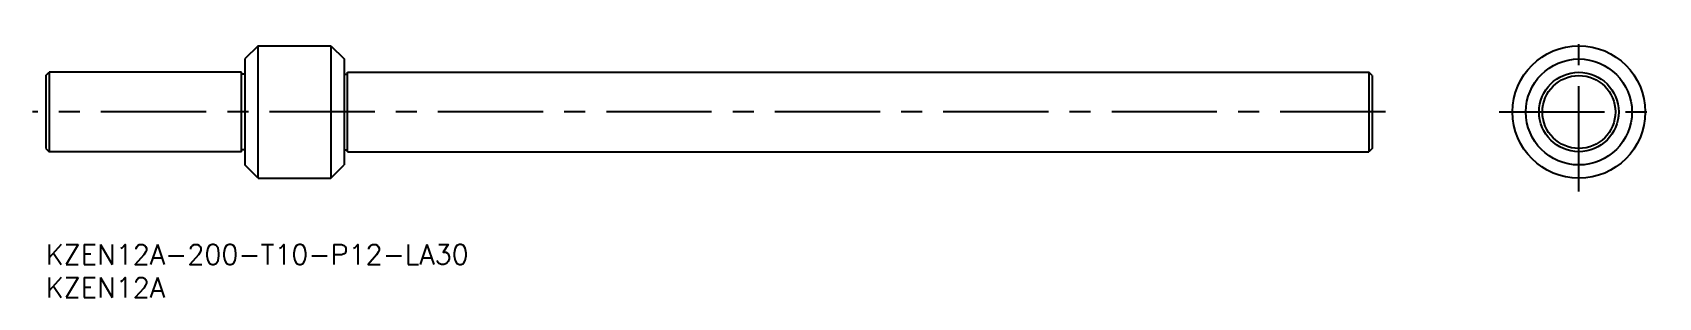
# Model space of a CAD drawing. Extents: x -2 to 243, y -8 to 32.
import ezdxf

# ---------------------------------------------------------------- set-up
doc = ezdxf.new("R2010")
doc.units = 0
doc.header["$LTSCALE"] = 0.5
doc.linetypes.add('CENTER', pattern=[50.8, 31.75, -6.35, 6.35, -6.35])
for name, color, linetype in [('MSM_CENTER', 1, 'CENTER'), ('MSM_CONTINUOUS', 7, 'CONTINUOUS'), ('MSM_PART_NUMBER', 7, 'CONTINUOUS')]:
    doc.layers.add(name, color=color, linetype=linetype)
doc.styles.get("Standard").update_dxf_attribs({"font": 'txt.shx', "height": 3, "bigfont": 'bigfont.shx'})

# ---------------------------------------------------------------- blocks, each defined once
blk = doc.blocks.new('*U8')
at = {"layer": 'MSM_PART_NUMBER'}
blk.add_text('KZEN12A-200-T10-P12-LA30', height=3, dxfattribs=at).set_placement((0, -3))
blk = doc.blocks.new('*U9')
at = {"layer": 'MSM_PART_NUMBER'}
blk.add_text('KZEN12A', height=3, dxfattribs=at).set_placement((0, -8))

msp = doc.modelspace()

# ---------------------------------------------------------------- linework, layer by layer
at = {"layer": 'MSM_CENTER'}
for p, q in [((231.17, 8), (231.17, 32)), ((202, 20), (-2, 20)), ((219.17, 20), (243.17, 20))]:
    msp.add_line(p, q, dxfattribs=at)
at = {"layer": 'MSM_CONTINUOUS'}
for p, q in [((32, 30), (30, 28)), ((32, 30), (43, 30)), ((32, 10), (32, 30)), ((43, 30), (45, 28)), ((43, 30), (43, 10)), ((30, 28), (30, 12)), ((45, 28), (45, 12)), ((0, 25.5), (0.5, 26)), ((0, 25.5), (0, 14.5)), ((29.5, 26), (0.5, 26)), ((0.5, 26), (0.5, 14)), ((29.5, 14), (29.5, 26)), ((30, 25.7), (29.5, 25.7)), ((45, 25.7), (45.5, 25.7)), ((45.5, 26), (199.5, 26)), ((45.5, 14), (45.5, 26)), ((199.5, 26), (199.5, 14)), ((200, 25.5), (199.5, 26)), ((200, 25.5), (200, 14.5)), ((0, 14.5), (0.5, 14)), ((29.5, 14), (0.5, 14)), ((30, 14.3), (29.5, 14.3)), ((45, 14.3), (45.5, 14.3)), ((45.5, 14), (199.5, 14)), ((200, 14.5), (199.5, 14)), ((32, 10), (30, 12)), ((32, 10), (43, 10)), ((43, 10), (45, 12))]:
    msp.add_line(p, q, dxfattribs=at)
for radius in [10, 8, 6, 5.5]:
    msp.add_circle((231.17, 20), radius, dxfattribs=at)

# ---------------------------------------------------------------- block references
for name in ['*U8', '*U9']:
    msp.add_blockref(name, (0, 0), dxfattribs=at)

doc.saveas('drawing.dxf')
